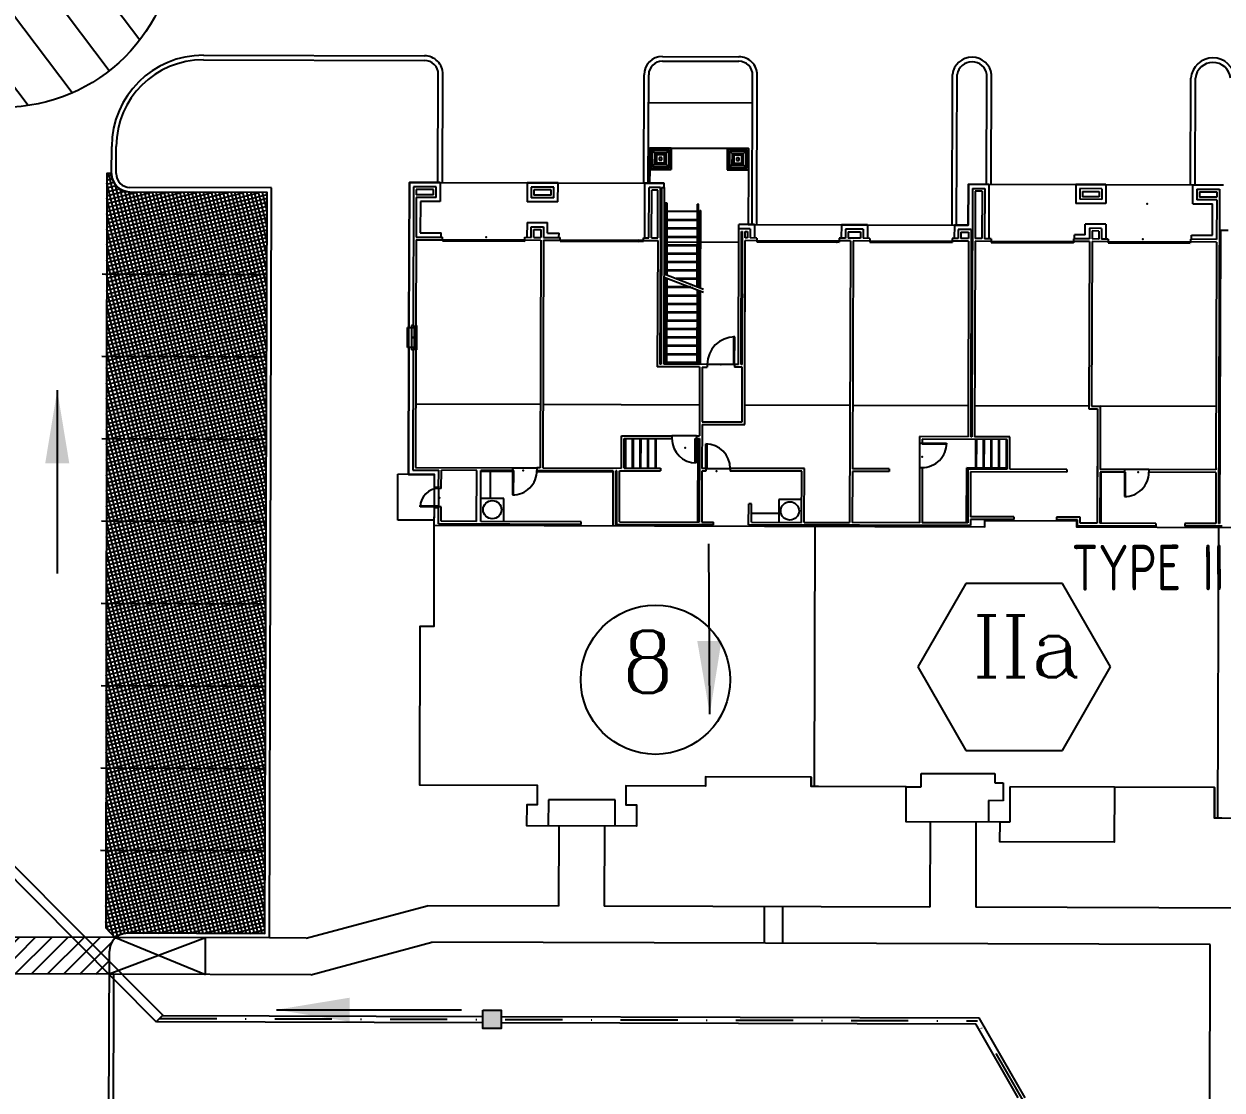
# Model space of a CAD drawing. Header units: feet. Extents: x 26064 to 27719, y 16802 to 28989.
# Drawn here: x 27254.8 to 27385.7, y 17822.4 to 17939 of the extents above; entities that cross this region are included whole.
import ezdxf
from ezdxf.enums import TextEntityAlignment as Align

# ---------------------------------------------------------------- set-up
doc = ezdxf.new("R2010")
doc.units = ezdxf.units.FT
doc.header["$LTSCALE"] = 50
doc.header["$MEASUREMENT"] = 0
doc.header["$PDSIZE"] = -0.5
doc.linetypes.add('CENTERPL', pattern=[0.25, 0.125, -0.0625, 0, -0.0625])
doc.linetypes.add('HIDDEN', pattern=[0.375, 0.25, -0.125])
for name, color, linetype in [('ALT-SD CL', 252, 'CENTERPL'), ('ALT-SD STRUCTURE', 252, 'Continuous'), ('ALT-SD-OUTER', 252, 'Continuous'), ('BUILDING-DOORS-EXT', 2, 'Continuous'), ('BUILDING-INTERIOR', 251, 'Continuous'), ('BUILDINGS', 5, 'Continuous'), ('CONC-5INCH-BOUNDS', 251, 'Continuous'), ('CONC-5INCH-HATCH', 251, 'Continuous'), ('CURB-B', 4, 'Continuous'), ('CURB-F', 32, 'Continuous'), ('FLUMES', 2, 'Continuous'), ('INLET PROTECTION', 1, 'HIDDEN'), ('PAINT-MARKINGS', 32, 'Continuous'), ('PARKSTRIPES', 32, 'Continuous'), ('SD-OUTER-PRIVATE', 6, 'Continuous'), ('SD-STRUCTURE', 6, 'Continuous'), ('SIDEWALK', 9, 'Continuous')]:
    doc.layers.add(name, color=color, linetype=linetype)
doc.styles.add('DCADTXTSTYLE2', font='ARCHITXT')
doc.styles.add('DCADTXTSTYLE3', font='ROMANC')
doc.styles.add('ls80', font='simplex', dxfattribs={"oblique": 15, "height": 4})
doc.dimstyles.new('dim', dxfattribs={"dimtxt": 0.18, "dimasz": 0.16, "dimexe": 0.0625, "dimexo": 0.0625, "dimgap": 0.03, "dimtad": 3, "dimdec": 4, "dimzin": 0, "dimdsep": 46, "dimtxsty": 'ls80', "dimcen": 0.09, "dimclrd": 256, "dimclre": 256, "dimclrt": 256, "dimaunit": 1, "dimadec": 4, "dimazin": 0, "dimtfac": 1, "dimtdec": 4, "dimtofl": 0, "dimtmove": 2, "dimatfit": 3, "dimfxl": 0, "dimtolj": 1, "dimtzin": 0, "dimlwd": -1, "dimlwe": -1, "dimarcsym": 0})

msp = doc.modelspace()

# ---------------------------------------------------------------- hatches: boundary and pattern name
at = {"layer": 'ALT-SD STRUCTURE'}
msp.add_hatch(color=7, dxfattribs=at).paths.add_polyline_path([(27304.90843, 17831.15598), (27306.90842, 17831.15014), (27306.90259, 17829.15015), (27304.9026, 17829.15599)])
at = {"layer": 'CONC-5INCH-HATCH'}
h = msp.add_hatch(dxfattribs=at)
h.set_pattern_fill('ANSI37', scale=3.33, angle=329.2625, style=0)
edge = h.paths.add_edge_path()
edge.add_line((27264.33425, 17922.61829), (27263.81732, 17922.62345))
edge.add_line((27263.81732, 17922.62345), (27263.71421, 17840.17891))
edge.add_line((27263.71421, 17840.17891), (27264.73075, 17839.0759))
edge.add_arc((27266.08614, 17837.60522), 2, 89.8327778, 132.6638595, ccw=False)
edge.add_line((27266.09198, 17839.60521), (27281.08512, 17839.56145))
edge.add_line((27281.08512, 17839.56145), (27281.32154, 17920.5687))
edge.add_line((27281.32154, 17920.5687), (27266.32841, 17920.61246))
edge.add_arc((27266.33424, 17922.61245), 2, 179.8327778, 269.8327778, ccw=False)
at = {"layer": 'INLET PROTECTION', "linetype": 'Continuous'}
h = msp.add_hatch(dxfattribs=at)
h.set_pattern_fill('ANSI31', scale=37.499998, angle=262.0889784, style=0)
h.set_pattern_definition([(307.088978, (51363.5067, -5316.098), (3.7392183, 2.82681806), [])])
edge = h.paths.add_edge_path()
edge.add_arc((27252.51845, 17948.62833), 18.75, 0, 360)
at = {"layer": 'PAINT-MARKINGS'}
h = msp.add_hatch(dxfattribs=at)
h.set_pattern_fill('ANSI31', scale=10, style=0)
h.paths.add_polyline_path([(27264.08615, 17837.61105, -0.215250437), (27264.76765, 17839.10907), (27240.10023, 17839.18106), (27240.09021, 17835.74751, -0.014174582), (27240.0725, 17835.18113), (27264.07886, 17835.11106)])

# ---------------------------------------------------------------- linework, layer by layer
at = {"layer": 'ALT-SD CL', "color": 7}
for p in [(27269.56755, 17830.25912), (27364.12498, 17821.02202)]:
    msp.add_line(p, (27358.97747, 17829.99817), dxfattribs=at)
at = {"layer": 'ALT-SD STRUCTURE', "color": 7, "flags": 128}
msp.add_lwpolyline([(27304.90843, 17831.15598), (27306.90842, 17831.15014), (27306.90259, 17829.15015), (27304.9026, 17829.15599)], close=True, dxfattribs=at)
at = {"layer": 'ALT-SD-OUTER', "color": 7}
for p, q in [((27269.23658, 17829.93009), (27304.90455, 17829.82599)), ((27269.89851, 17830.58816), (27304.90648, 17830.48598)), ((27306.90454, 17829.82015), (27358.78598, 17829.66873)), ((27306.90647, 17830.48015), (27359.16896, 17830.32761)), ((27364.19312, 17821.56655), (27359.16896, 17830.32761)), ((27363.43102, 17821.56878), (27358.78598, 17829.66873))]:
    msp.add_line(p, q, dxfattribs=at)
at = {"layer": 'BUILDING-DOORS-EXT', "color": 7}
for p, q in [((27298.07282, 17886.20187), (27298.07319, 17886.32682)), ((27300.07206, 17886.19604), (27298.07282, 17886.20187)), ((27298.07319, 17886.32682), (27300.07242, 17886.32099))]:
    msp.add_line(p, q, dxfattribs=at)
msp.add_arc((27300.07206, 17886.19603), 1.99924, 89.8327907, 179.8327467, dxfattribs=at)
at = {"layer": 'BUILDING-INTERIOR', "color": 7, "ltscale": 12}
for p, q in [((27323.15702, 17925.40556), (27323.15022, 17923.07312)), ((27325.48946, 17925.39875), (27323.15702, 17925.40556)), ((27325.48265, 17923.06631), (27325.48946, 17925.39875)), ((27325.48946, 17925.39875), (27325.48265, 17923.06631)), ((27331.61203, 17925.38088), (27325.48946, 17925.39875)), ((27331.61203, 17925.38088), (27331.60522, 17923.04844)), ((27333.94446, 17925.37407), (27331.61203, 17925.38088)), ((27333.93765, 17923.04164), (27333.94446, 17925.37407)), ((27333.94446, 17925.37407), (27333.93765, 17923.04164)), ((27323.31731, 17923.23924), (27323.32314, 17925.23847)), ((27325.32237, 17925.23263), (27323.32316, 17925.23847)), ((27323.44262, 17923.36382), (27323.44773, 17925.11316)), ((27325.19706, 17925.10805), (27323.44773, 17925.11316)), ((27323.6969, 17924.86252), (27323.44773, 17925.11316)), ((27323.6969, 17924.86252), (27323.69326, 17923.613)), ((27324.94642, 17924.85887), (27323.6969, 17924.86252)), ((27323.77996, 17924.77897), (27323.7768, 17923.69606)), ((27324.86288, 17924.77581), (27323.77996, 17924.77897)), ((27323.88378, 17924.67454), (27323.88123, 17923.79988)), ((27324.75845, 17924.67199), (27323.88378, 17924.67454)), ((27324.17449, 17924.38214), (27324.17364, 17924.09058)), ((27324.17364, 17924.09058), (27324.46519, 17924.08973)), ((27324.46604, 17924.38129), (27324.17449, 17924.38214)), ((27324.46519, 17924.08973), (27324.46604, 17924.38129)), ((27324.75589, 17923.79733), (27324.75845, 17924.67199)), ((27324.85972, 17923.6929), (27324.86288, 17924.77581)), ((27324.94278, 17923.60935), (27324.94642, 17924.85887)), ((27324.94642, 17924.85887), (27325.19706, 17925.10805)), ((27325.19706, 17925.10805), (27325.19195, 17923.35872)), ((27325.32237, 17925.23263), (27325.31654, 17923.23341)), ((27331.77231, 17923.21456), (27331.77814, 17925.21379)), ((27333.77737, 17925.20796), (27331.77816, 17925.21379)), ((27331.89762, 17923.33915), (27331.90273, 17925.08848)), ((27333.65206, 17925.08337), (27331.90273, 17925.08848)), ((27332.1519, 17924.83784), (27331.90273, 17925.08848)), ((27332.1519, 17924.83784), (27332.14826, 17923.58832)), ((27333.40142, 17924.8342), (27332.1519, 17924.83784)), ((27332.23496, 17924.7543), (27332.2318, 17923.67138)), ((27333.31788, 17924.75114), (27332.23496, 17924.7543)), ((27332.33878, 17924.64987), (27332.33623, 17923.7752)), ((27333.21345, 17924.64731), (27332.33878, 17924.64987)), ((27332.62949, 17924.35746), (27332.62864, 17924.06591)), ((27332.62864, 17924.06591), (27332.92019, 17924.06506)), ((27332.92104, 17924.35661), (27332.62949, 17924.35746)), ((27332.92019, 17924.06506), (27332.92104, 17924.35661)), ((27333.2109, 17923.77265), (27333.21345, 17924.64731)), ((27333.31472, 17923.66822), (27333.31788, 17924.75114)), ((27333.39778, 17923.58468), (27333.40142, 17924.8342)), ((27333.40142, 17924.8342), (27333.65206, 17925.08337)), ((27333.65206, 17925.08337), (27333.64695, 17923.33405)), ((27333.77737, 17925.20796), (27333.77154, 17923.20874)), ((27323.15022, 17923.07312), (27323.14584, 17921.5737)), ((27323.15022, 17923.07312), (27325.48265, 17923.06631)), ((27323.31731, 17923.23924), (27325.31654, 17923.2334)), ((27323.69326, 17923.613), (27323.44262, 17923.36382)), ((27323.44262, 17923.36382), (27325.19195, 17923.35871)), ((27323.69326, 17923.613), (27324.94278, 17923.60935)), ((27323.7768, 17923.69606), (27324.85972, 17923.6929)), ((27323.88123, 17923.79988), (27324.75589, 17923.79733)), ((27324.94278, 17923.60935), (27325.19195, 17923.35872)), ((27331.60522, 17923.04844), (27333.93765, 17923.04164)), ((27331.77231, 17923.21456), (27333.77154, 17923.20873)), ((27332.14826, 17923.58832), (27331.89762, 17923.33915)), ((27331.89762, 17923.33915), (27333.64695, 17923.33404)), ((27332.14826, 17923.58832), (27333.39778, 17923.58468)), ((27332.2318, 17923.67138), (27333.31472, 17923.66822)), ((27332.33623, 17923.7752), (27333.2109, 17923.77265)), ((27333.39778, 17923.58468), (27333.64695, 17923.33405)), ((27333.93765, 17923.04164), (27333.92015, 17917.04394)), ((27296.88497, 17921.65034), (27296.83865, 17905.78145)), ((27300.25867, 17921.64049), (27296.88497, 17921.65034)), ((27300.25867, 17921.64049), (27300.25259, 17919.55796)), ((27309.75502, 17921.61278), (27309.74894, 17919.53024)), ((27313.12873, 17921.60293), (27309.75502, 17921.61278)), ((27313.12265, 17919.5204), (27313.12873, 17921.60293)), ((27322.60767, 17915.61918), (27322.62506, 17921.57522)), ((27322.60769, 17915.61918), (27322.62508, 17921.57522)), ((27322.62506, 17921.57522), (27324.74939, 17921.56902)), ((27324.74926, 17921.56902), (27322.62508, 17921.57522)), ((27324.74792, 17921.11086), (27324.74926, 17921.56902)), ((27324.74805, 17921.11086), (27324.74939, 17921.56902)), ((27357.98655, 17921.47202), (27357.97342, 17916.97374)), ((27357.98655, 17921.47202), (27360.23568, 17921.46546)), ((27360.23568, 17921.46546), (27360.2183, 17915.5094)), ((27369.73203, 17921.43774), (27369.72596, 17919.35521)), ((27373.02242, 17921.42814), (27369.73203, 17921.43774)), ((27373.02242, 17921.42814), (27373.01635, 17919.3456)), ((27297.34179, 17921.19085), (27297.2973, 17905.94672)), ((27299.79918, 17921.18368), (27297.34179, 17921.19085)), ((27297.63249, 17920.89844), (27297.63079, 17920.31533)), ((27299.50507, 17920.30986), (27297.63079, 17920.31533)), ((27299.50677, 17920.89297), (27297.63249, 17920.89844)), ((27299.50507, 17920.30986), (27299.50677, 17920.89297)), ((27299.79577, 17920.01746), (27299.79918, 17921.18368)), ((27310.21184, 17921.15329), (27310.20844, 17919.98707)), ((27312.66923, 17921.14611), (27310.21184, 17921.15329)), ((27310.50255, 17920.86088), (27310.50084, 17920.27777)), ((27312.37513, 17920.2723), (27310.50084, 17920.27777)), ((27312.37683, 17920.85541), (27310.50255, 17920.86088)), ((27312.37513, 17920.2723), (27312.37683, 17920.85541)), ((27312.66583, 17919.97989), (27312.66923, 17921.14611)), ((27323.06583, 17915.61784), (27323.08188, 17921.11572)), ((27324.33155, 17921.11208), (27323.08188, 17921.11572)), ((27323.35738, 17915.61699), (27323.37258, 17920.82332)), ((27324.03914, 17920.82137), (27323.37258, 17920.82332)), ((27324.02395, 17915.61504), (27324.03914, 17920.82137)), ((27324.3155, 17915.61419), (27324.33155, 17921.11208)), ((27324.4565, 17921.11171), (27324.4001, 17901.7858)), ((27324.4565, 17921.11171), (27324.74805, 17921.11086)), ((27324.74805, 17921.11086), (27324.69165, 17901.78495)), ((27358.44337, 17921.01253), (27358.36411, 17893.8563)), ((27358.44337, 17921.01253), (27359.77619, 17921.00864)), ((27358.73407, 17920.72012), (27358.71888, 17915.51378)), ((27359.48378, 17920.71793), (27358.73407, 17920.72012)), ((27359.48378, 17920.71793), (27359.46859, 17915.51159)), ((27359.77619, 17921.00864), (27359.76014, 17915.51074)), ((27370.18885, 17920.97825), (27370.18545, 17919.81203)), ((27372.56293, 17920.97132), (27370.18885, 17920.97825)), ((27370.47956, 17920.68584), (27370.47786, 17920.10273)), ((27372.26882, 17920.09751), (27370.47786, 17920.10273)), ((27370.47956, 17920.68584), (27372.27052, 17920.68061)), ((27372.27052, 17920.68061), (27372.26882, 17920.09751)), ((27372.56293, 17920.97132), (27372.55953, 17919.8051)), ((27382.51271, 17919.31789), (27382.51879, 17921.40042)), ((27382.51879, 17921.40042), (27385.89248, 17921.39057)), ((27382.9756, 17920.94092), (27382.9722, 17919.7747)), ((27382.9756, 17920.94092), (27385.43298, 17920.93376)), ((27383.26631, 17920.64852), (27383.26461, 17920.06541)), ((27383.26631, 17920.64852), (27385.14057, 17920.64305)), ((27385.14057, 17920.64305), (27385.13887, 17920.05994)), ((27385.43298, 17920.93376), (27385.32625, 17884.36447)), ((27297.62994, 17920.02378), (27297.6173, 17915.69211)), ((27299.79577, 17920.01746), (27297.62994, 17920.02378)), ((27298.08676, 17919.56428), (27298.07679, 17916.14893)), ((27300.25259, 17919.55796), (27298.08676, 17919.56428)), ((27313.12265, 17919.5204), (27309.74894, 17919.53024)), ((27312.66583, 17919.97989), (27310.20844, 17919.98707)), ((27324.95094, 17919.27762), (27324.74271, 17919.27822)), ((27325.07626, 17919.4022), (27324.74307, 17919.40318)), ((27324.92848, 17911.58092), (27324.95094, 17919.27762)), ((27325.0533, 17911.53318), (27325.07626, 17919.4022)), ((27328.34019, 17910.32335), (27328.36629, 17919.26765)), ((27328.49125, 17919.26728), (27328.36629, 17919.26765)), ((27328.46501, 17910.2756), (27328.49125, 17919.26728)), ((27373.01635, 17919.3456), (27369.72596, 17919.35521)), ((27372.55953, 17919.8051), (27370.18545, 17919.81203)), ((27382.51271, 17919.31789), (27384.67853, 17919.31157)), ((27385.13802, 17919.76838), (27382.9722, 17919.7747)), ((27385.13887, 17920.05994), (27383.26461, 17920.06541)), ((27384.66856, 17915.8962), (27384.67853, 17919.31157)), ((27385.13802, 17919.76838), (27385.12538, 17915.43671)), ((27328.36131, 17917.55997), (27325.07091, 17917.56958)), ((27328.36399, 17918.47629), (27325.07358, 17918.48589)), ((27328.61121, 17917.55924), (27328.48626, 17917.55961)), ((27328.61389, 17918.47556), (27328.48894, 17918.47592)), ((27328.58982, 17910.22786), (27328.61425, 17918.60051)), ((27328.61425, 17918.60051), (27328.7392, 17918.60014)), ((27328.71464, 17910.18011), (27328.7392, 17918.60014)), ((27309.74238, 17917.28112), (27309.73764, 17915.65674)), ((27309.74238, 17917.28112), (27311.99152, 17917.27456)), ((27310.1958, 17915.6554), (27310.1992, 17916.82163)), ((27310.1992, 17916.82163), (27311.53202, 17916.81774)), ((27310.48735, 17915.65455), (27310.4899, 17916.52922)), ((27310.4899, 17916.52922), (27311.23962, 17916.52703)), ((27311.23962, 17916.52703), (27311.23706, 17915.65236)), ((27311.53202, 17916.81774), (27311.52862, 17915.65151)), ((27311.98811, 17916.10833), (27311.99152, 17917.27456)), ((27328.35864, 17916.64366), (27325.06823, 17916.65326)), ((27328.60854, 17916.64293), (27328.48359, 17916.64329)), ((27332.85509, 17901.76113), (27332.89836, 17916.58876)), ((27332.89836, 17916.58876), (27332.89969, 17917.04692)), ((27334.14791, 17916.58512), (27332.89836, 17916.58876)), ((27334.6074, 17917.04194), (27332.89969, 17917.04692)), ((27333.14665, 17901.76028), (27333.18908, 17916.29636)), ((27333.18908, 17916.29636), (27333.31402, 17916.29599)), ((27333.2716, 17901.75991), (27333.31402, 17916.29599)), ((27333.60351, 17915.58708), (27333.60558, 17916.29514)), ((27333.60558, 17916.29514), (27333.8555, 17916.29441)), ((27333.8555, 17916.29441), (27333.85344, 17915.58635)), ((27334.14791, 17916.58512), (27334.14499, 17915.5855)), ((27334.6074, 17917.04194), (27334.60315, 17915.58417)), ((27344.10368, 17917.01422), (27344.09943, 17915.55645)), ((27346.95682, 17917.00589), (27344.10368, 17917.01422)), ((27344.5605, 17916.55473), (27344.55759, 17915.55511)), ((27346.49733, 17916.54907), (27344.5605, 17916.55473)), ((27344.85121, 17916.26232), (27344.84914, 17915.55426)), ((27344.85121, 17916.26232), (27346.20492, 17916.25837)), ((27346.20492, 17916.25837), (27346.20285, 17915.55031)), ((27346.49733, 17916.54907), (27346.49441, 17915.54946)), ((27346.95682, 17917.00589), (27346.95256, 17915.54812)), ((27356.45317, 17916.97818), (27356.44891, 17915.5204)), ((27357.97342, 17916.97374), (27356.45317, 17916.97818)), ((27356.88919, 17916.51874), (27356.88627, 17915.51913)), ((27358.30529, 17916.51461), (27356.88919, 17916.51874)), ((27357.17989, 17916.22634), (27357.17783, 17915.51828)), ((27357.17989, 17916.22634), (27358.01288, 17916.22391)), ((27358.01288, 17916.22391), (27358.01082, 17915.51585)), ((27358.30529, 17916.51461), (27358.23916, 17893.85666)), ((27370.75726, 17915.9368), (27370.76066, 17917.10302)), ((27373.00978, 17917.09646), (27370.76066, 17917.10302)), ((27371.21748, 17916.64353), (27371.21408, 17915.47731)), ((27372.55029, 17916.63964), (27371.21748, 17916.64353)), ((27371.50818, 17916.35112), (27371.50563, 17915.47646)), ((27372.25788, 17916.34894), (27371.50818, 17916.35112)), ((27372.25788, 17916.34894), (27372.25532, 17915.47427)), ((27372.55029, 17916.63964), (27372.54688, 17915.47342)), ((27373.00978, 17917.09646), (27373.00504, 17915.47208)), ((27385.5448, 17916.43512), (27385.4512, 17884.3641)), ((27385.5448, 17916.43512), (27386.37782, 17916.43268)), ((27297.61645, 17915.40056), (27297.58885, 17905.94587)), ((27297.61645, 17915.40056), (27300.49034, 17915.39217)), ((27297.6173, 17915.69211), (27300.49119, 17915.68372)), ((27298.07679, 17916.14893), (27300.36758, 17916.14224)), ((27300.36624, 17915.68409), (27300.36758, 17916.14224)), ((27300.49034, 17915.39217), (27300.48998, 17915.26722)), ((27300.48998, 17915.26722), (27309.48745, 17915.24096)), ((27300.49034, 17915.39217), (27300.49119, 17915.68372)), ((27300.49034, 17915.39217), (27309.48782, 17915.36591)), ((27309.48782, 17915.36591), (27309.48745, 17915.24096)), ((27309.48782, 17915.36591), (27309.48867, 17915.65747)), ((27309.48782, 17915.36591), (27311.23621, 17915.36081)), ((27309.48867, 17915.65747), (27310.1958, 17915.6554)), ((27310.48735, 17915.65455), (27311.23706, 17915.65236)), ((27311.23621, 17915.36081), (27311.16352, 17890.45371)), ((27311.52777, 17915.35996), (27311.45507, 17890.45286)), ((27311.52777, 17915.35996), (27313.36039, 17915.35461)), ((27311.52862, 17915.65151), (27313.36124, 17915.64616)), ((27311.98811, 17916.10833), (27313.2377, 17916.10468)), ((27313.23636, 17915.64652), (27313.2377, 17916.10468)), ((27313.36039, 17915.35461), (27313.36002, 17915.22966)), ((27313.36002, 17915.22966), (27321.87485, 17915.2048)), ((27313.36039, 17915.35461), (27313.36124, 17915.64616)), ((27313.36039, 17915.35461), (27321.87522, 17915.32976)), ((27322.4815, 17915.20303), (27321.83291, 17915.20493)), ((27322.48187, 17915.32799), (27321.87522, 17915.32976)), ((27322.48187, 17915.32799), (27322.4815, 17915.20303)), ((27322.48187, 17915.32799), (27322.48272, 17915.61954)), ((27322.48187, 17915.32799), (27324.0231, 17915.32349)), ((27322.48272, 17915.61954), (27323.06583, 17915.61784)), ((27323.35738, 17915.61699), (27324.02395, 17915.61504)), ((27324.0231, 17915.32349), (27323.98274, 17901.49547)), ((27324.3155, 17915.61419), (27324.27514, 17901.78617)), ((27328.35596, 17915.72734), (27325.06556, 17915.73695)), ((27328.60586, 17915.72661), (27328.48091, 17915.72698)), ((27333.55705, 17899.66747), (27333.60266, 17915.29553)), ((27333.56876, 17903.675), (27333.60267, 17915.29553)), ((27334.8522, 17915.29188), (27333.60266, 17915.29553)), ((27333.85344, 17915.58635), (27333.60351, 17915.58708)), ((27334.85305, 17915.58343), (27334.14499, 17915.5855)), ((27334.8522, 17915.29188), (27334.85183, 17915.16693)), ((27334.85183, 17915.16693), (27336.23253, 17915.1629)), ((27334.85305, 17915.58343), (27334.8522, 17915.29188)), ((27334.8522, 17915.29188), (27336.21264, 17915.28791)), ((27336.23253, 17915.1629), (27343.84837, 17915.14067)), ((27336.2329, 17915.28785), (27343.84874, 17915.26562)), ((27343.84874, 17915.26562), (27343.84837, 17915.14067)), ((27343.84959, 17915.55718), (27343.84874, 17915.26562)), ((27345.09826, 17915.26198), (27343.84874, 17915.26562)), ((27344.55759, 17915.55511), (27343.84959, 17915.55718)), ((27346.20285, 17915.55031), (27344.84914, 17915.55426)), ((27345.09826, 17915.26198), (27345.00843, 17884.48214)), ((27345.38981, 17915.26112), (27345.31711, 17890.35403)), ((27347.20162, 17915.25584), (27345.38981, 17915.26112)), ((27347.20247, 17915.54739), (27346.49441, 17915.54946)), ((27347.20162, 17915.25584), (27347.20125, 17915.13088)), ((27347.20125, 17915.13088), (27356.19779, 17915.10463)), ((27347.20247, 17915.54739), (27347.20162, 17915.25584)), ((27347.20162, 17915.25584), (27356.19816, 17915.22958)), ((27356.19816, 17915.22958), (27356.19779, 17915.10463)), ((27356.19901, 17915.52113), (27356.19816, 17915.22958)), ((27358.00997, 17915.22429), (27356.19816, 17915.22958)), ((27356.88627, 17915.51913), (27356.19901, 17915.52113)), ((27358.01082, 17915.51585), (27357.17783, 17915.51828)), ((27358.00997, 17915.22429), (27357.94761, 17893.85751)), ((27358.71803, 17915.22223), (27358.65567, 17893.85545)), ((27360.46735, 17915.21712), (27358.71803, 17915.22223)), ((27359.46859, 17915.51159), (27358.71888, 17915.51378)), ((27360.46821, 17915.50867), (27359.76014, 17915.51074)), ((27360.46735, 17915.21712), (27360.46699, 17915.09217)), ((27360.46699, 17915.09217), (27369.46353, 17915.06591)), ((27360.46821, 17915.50867), (27360.46735, 17915.21712)), ((27360.46735, 17915.21712), (27369.4639, 17915.19086)), ((27369.4639, 17915.19086), (27369.46353, 17915.06591)), ((27369.46475, 17915.48242), (27369.4639, 17915.19086)), ((27371.21322, 17915.18575), (27369.4639, 17915.19086)), ((27371.21408, 17915.47731), (27369.46475, 17915.48242)), ((27369.5897, 17915.48205), (27369.59104, 17915.94021)), ((27370.75726, 17915.9368), (27369.59104, 17915.94021)), ((27371.21322, 17915.18576), (27371.15986, 17896.90112)), ((27371.50478, 17915.18491), (27371.45227, 17897.19182)), ((27373.2541, 17915.1798), (27371.50478, 17915.1849)), ((27372.25532, 17915.47427), (27371.50563, 17915.47646)), ((27373.25495, 17915.47136), (27372.54688, 17915.47342)), ((27373.2541, 17915.1798), (27373.25373, 17915.05485)), ((27373.25373, 17915.05485), (27382.25028, 17915.02859)), ((27373.25495, 17915.47136), (27373.2541, 17915.1798)), ((27373.2541, 17915.1798), (27382.25064, 17915.15354)), ((27382.25064, 17915.15354), (27382.25028, 17915.02859)), ((27382.25149, 17915.4451), (27382.25064, 17915.15354)), ((27385.12453, 17915.14516), (27382.25064, 17915.15354)), ((27385.12538, 17915.43671), (27382.25149, 17915.4451)), ((27382.37644, 17915.44473), (27382.37778, 17915.90289)), ((27382.37778, 17915.90289), (27384.66856, 17915.8962)), ((27385.12453, 17915.14516), (27385.05183, 17890.23806)), ((27328.35062, 17913.89471), (27325.06021, 17913.90432)), ((27328.35329, 17914.81103), (27325.06288, 17914.82063)), ((27328.60052, 17913.89398), (27328.47557, 17913.89435)), ((27328.60319, 17914.8103), (27328.47824, 17914.81066)), ((27328.34794, 17912.9784), (27325.05753, 17912.988)), ((27328.59784, 17912.97767), (27328.47289, 17912.97803)), ((27328.34527, 17912.06208), (27325.05486, 17912.07169)), ((27328.3426, 17911.14577), (27326.0486, 17911.15247)), ((27328.5925, 17911.14504), (27328.46755, 17911.14541)), ((27328.59517, 17912.06136), (27328.47022, 17912.06172)), ((27296.66573, 17903.6161), (27296.67205, 17905.78193)), ((27296.83865, 17905.78145), (27296.67205, 17905.78193)), ((27297.29681, 17905.78011), (27296.83865, 17905.78145)), ((27297.13094, 17906.03051), (27297.12316, 17903.36486)), ((27297.29754, 17906.03002), (27297.13094, 17906.03051)), ((27297.2973, 17905.94672), (27297.58885, 17905.94587)), ((27297.42225, 17905.94635), (27297.41496, 17903.44731)), ((27297.4639, 17905.94623), (27297.45661, 17903.44719)), ((27297.5891, 17906.02917), (27297.6724, 17906.02892)), ((27297.6724, 17906.02892), (27297.66462, 17903.36328)), ((27332.32239, 17904.76156), (27332.31363, 17901.76271)), ((27332.44734, 17904.76119), (27332.32239, 17904.76156)), ((27332.43859, 17901.76234), (27332.44734, 17904.76119)), ((27296.83233, 17903.61561), (27296.66573, 17903.6161)), ((27296.83233, 17903.61561), (27296.79185, 17889.74594)), ((27297.29049, 17903.61428), (27296.83233, 17903.61561)), ((27297.28976, 17903.36438), (27297.12316, 17903.36486)), ((27297.29, 17903.44768), (27297.25135, 17890.20276)), ((27297.29, 17903.44768), (27297.58156, 17903.44683)), ((27297.58156, 17903.44683), (27297.54375, 17890.49347)), ((27297.58132, 17903.36353), (27297.66462, 17903.36328)), ((27324.4001, 17901.7858), (27324.27514, 17901.78617)), ((27329.43974, 17901.7711), (27324.69165, 17901.78495)), ((27329.43974, 17901.7711), (27329.43889, 17901.47954)), ((27332.43859, 17901.76235), (27329.43974, 17901.7711)), ((27328.6059, 17901.48197), (27323.98274, 17901.49547)), ((27328.6059, 17901.48197), (27328.60065, 17899.68194)), ((27328.89746, 17901.48112), (27328.89221, 17899.68109)), ((27328.89746, 17901.48112), (27329.43889, 17901.47954)), ((27332.31363, 17901.76271), (27332.43859, 17901.76234)), ((27332.43859, 17901.76234), (27332.43773, 17901.47079)), ((27333.27075, 17901.46836), (27332.43773, 17901.47079)), ((27332.85509, 17901.76113), (27332.43859, 17901.76234)), ((27333.2716, 17901.75991), (27333.14665, 17901.76028)), ((27333.2655, 17899.66832), (27333.27075, 17901.46836)), ((27328.60066, 17899.68194), (27328.58391, 17893.94321)), ((27328.89222, 17899.68109), (27328.87996, 17895.48344)), ((27333.25325, 17895.47067), (27333.26549, 17899.66832)), ((27333.54395, 17895.17827), (27333.55705, 17899.66747)), ((27311.1837, 17897.36772), (27297.56393, 17897.40747)), ((27328.59375, 17897.31691), (27311.47525, 17897.36687)), ((27345.04575, 17897.26889), (27333.55015, 17897.30244)), ((27357.95745, 17897.23121), (27345.33729, 17897.26804)), ((27371.16071, 17897.19267), (27358.66551, 17897.22914)), ((27371.15986, 17896.90112), (27372.11782, 17896.89832)), ((27371.45227, 17897.19182), (27372.41022, 17897.18902)), ((27372.11782, 17896.89832), (27372.08135, 17884.40313)), ((27372.41022, 17897.18902), (27372.39005, 17890.27502)), ((27385.07201, 17897.15207), (27372.41022, 17897.18902)), ((27328.87996, 17895.48344), (27333.25325, 17895.47067)), ((27320.07675, 17890.4277), (27320.08708, 17893.96801)), ((27320.08708, 17893.96801), (27325.58506, 17893.95197)), ((27324.25215, 17893.95586), (27324.3771, 17893.95549)), ((27325.58506, 17893.95197), (27325.58421, 17893.66041)), ((27328.2507, 17893.94419), (27325.58506, 17893.95197)), ((27328.2507, 17893.94419), (27328.24985, 17893.65263)), ((27328.2507, 17893.94419), (27328.58391, 17893.94321)), ((27328.87911, 17895.19188), (27328.86512, 17890.40205)), ((27328.87911, 17895.19188), (27333.54395, 17895.17827)), ((27320.3683, 17890.42685), (27320.37779, 17893.67561)), ((27320.37779, 17893.67561), (27325.58421, 17893.66041)), ((27320.50275, 17893.67524), (27320.49327, 17890.42648)), ((27321.33576, 17893.67281), (27321.32628, 17890.42405)), ((27322.16877, 17893.67038), (27322.15929, 17890.42162)), ((27323.00179, 17893.66795), (27322.9923, 17890.41919)), ((27323.8348, 17893.66552), (27323.82532, 17890.41676)), ((27328.11712, 17890.98736), (27328.1249, 17893.653)), ((27328.1249, 17893.653), (27328.24985, 17893.65263)), ((27328.24985, 17893.65263), (27328.24207, 17890.98699)), ((27328.24985, 17893.65263), (27328.58306, 17893.65166)), ((27328.43148, 17884.53054), (27328.45807, 17893.65202)), ((27328.58306, 17893.65166), (27328.55643, 17884.53016)), ((27329.28162, 17890.40083), (27329.2894, 17893.06648)), ((27329.2894, 17893.06648), (27329.41435, 17893.06611)), ((27329.41435, 17893.06611), (27329.40657, 17890.40047)), ((27352.65591, 17893.16489), (27352.64813, 17890.49925)), ((27352.65797, 17893.87295), (27352.65591, 17893.16489)), ((27352.65591, 17893.16489), (27352.94746, 17893.16404)), ((27357.94761, 17893.85751), (27352.65797, 17893.87295)), ((27352.9471, 17893.03909), (27352.94746, 17893.16404)), ((27355.61274, 17893.03131), (27352.9471, 17893.03909)), ((27352.94868, 17893.58055), (27352.94746, 17893.16404)), ((27352.94746, 17893.16404), (27355.6131, 17893.15626)), ((27362.23677, 17893.55344), (27352.94868, 17893.58055)), ((27355.6131, 17893.15626), (27355.61274, 17893.03131)), ((27358.36411, 17893.8563), (27358.23916, 17893.85666)), ((27362.52918, 17893.84414), (27358.65567, 17893.85545)), ((27358.77976, 17893.56353), (27358.77028, 17890.31477)), ((27359.61278, 17893.5611), (27359.60329, 17890.31234)), ((27360.44579, 17893.55867), (27360.43631, 17890.30991)), ((27361.2788, 17893.55623), (27361.26932, 17890.30747)), ((27362.11181, 17893.5538), (27362.10233, 17890.30504)), ((27362.22729, 17890.30468), (27362.23677, 17893.55344)), ((27362.51884, 17890.30383), (27362.52918, 17893.84414)), ((27372.10354, 17892.00438), (27372.09618, 17889.48451)), ((27297.25135, 17890.20276), (27300.08373, 17890.19449)), ((27297.54375, 17890.49347), (27308.16467, 17890.46246)), ((27300.07789, 17888.19527), (27300.08373, 17890.19449)), ((27300.36945, 17888.19442), (27300.37528, 17890.19364)), ((27304.24879, 17890.18234), (27300.37528, 17890.19364)), ((27304.23252, 17884.60115), (27304.24879, 17890.18234)), ((27304.69068, 17884.59981), (27304.70696, 17890.181)), ((27308.16346, 17890.04596), (27304.70659, 17890.05605)), ((27308.16382, 17890.17091), (27304.70696, 17890.181)), ((27305.70634, 17890.09478), (27305.69759, 17887.09593)), ((27308.16382, 17890.17091), (27308.15604, 17887.50527)), ((27308.16467, 17890.46246), (27308.16382, 17890.17091)), ((27308.28877, 17890.17054), (27308.16382, 17890.17091)), ((27308.16467, 17890.46246), (27310.83031, 17890.45468)), ((27308.28099, 17887.5049), (27308.28877, 17890.17054)), ((27319.15926, 17890.01386), (27310.8291, 17890.03818)), ((27310.83031, 17890.45468), (27310.82946, 17890.16313)), ((27319.15962, 17890.13882), (27310.82946, 17890.16313)), ((27311.16352, 17890.45371), (27310.83031, 17890.45468)), ((27311.45507, 17890.45286), (27320.07675, 17890.4277)), ((27319.14213, 17884.14114), (27319.15962, 17890.13882)), ((27319.43368, 17884.14029), (27319.45118, 17890.13797)), ((27319.57614, 17890.1376), (27319.45118, 17890.13797)), ((27319.559, 17884.26486), (27319.57614, 17890.1376)), ((27319.85141, 17884.55556), (27319.8677, 17890.13675)), ((27319.8677, 17890.13675), (27324.32428, 17890.12374)), ((27320.3683, 17890.42685), (27324.32513, 17890.4153)), ((27324.32513, 17890.4153), (27324.32428, 17890.12374)), ((27328.24207, 17890.98699), (27328.11712, 17890.98736)), ((27328.86427, 17890.11049), (27328.84798, 17884.5293)), ((27329.28076, 17890.10928), (27328.86427, 17890.11049)), ((27329.28162, 17890.40083), (27328.86512, 17890.40205)), ((27329.28162, 17890.40083), (27329.28076, 17890.10928)), ((27329.40657, 17890.40047), (27329.28162, 17890.40083)), ((27329.28162, 17890.40083), (27331.94726, 17890.39305)), ((27331.94726, 17890.39305), (27331.94641, 17890.1015)), ((27339.7767, 17890.07864), (27331.94641, 17890.1015)), ((27340.06911, 17890.36935), (27331.94726, 17890.39305)), ((27339.76042, 17884.49746), (27339.7767, 17890.07864)), ((27340.05197, 17884.4966), (27340.06911, 17890.36935)), ((27345.31626, 17890.06248), (27345.29997, 17884.48129)), ((27349.31474, 17890.05081), (27345.31627, 17890.06248)), ((27349.31559, 17890.34236), (27345.31712, 17890.35403)), ((27349.31559, 17890.34236), (27349.31474, 17890.05081)), ((27352.64813, 17890.49925), (27352.6305, 17884.45989)), ((27352.64813, 17890.49925), (27352.93968, 17890.4984)), ((27352.93968, 17890.4984), (27352.92205, 17884.45904)), ((27357.79519, 17884.44482), (27357.81266, 17890.44252)), ((27362.22765, 17890.42963), (27357.81266, 17890.44252)), ((27357.93727, 17890.3172), (27357.92013, 17884.44446)), ((27362.22729, 17890.30468), (27357.93727, 17890.3172)), ((27358.22798, 17890.02479), (27358.21363, 17885.11001)), ((27368.76558, 17889.99404), (27358.22798, 17890.02479)), ((27368.76643, 17890.28559), (27362.51884, 17890.30383)), ((27368.76643, 17890.28559), (27368.76558, 17889.99404)), ((27372.38919, 17889.98346), (27372.37291, 17884.40227)), ((27375.05483, 17889.97568), (27372.38919, 17889.98346)), ((27375.05568, 17890.26724), (27372.39005, 17890.27502)), ((27372.49786, 17884.40191), (27372.51418, 17889.9831)), ((27375.05568, 17890.26724), (27375.05483, 17889.97568)), ((27377.72132, 17890.25946), (27375.05568, 17890.26724)), ((27377.72132, 17890.25946), (27377.72047, 17889.9679)), ((27385.05183, 17890.23806), (27377.72132, 17890.25946)), ((27296.79185, 17889.74594), (27299.62408, 17889.73767)), ((27299.61995, 17888.32155), (27299.62408, 17889.73767)), ((27375.05483, 17889.97568), (27375.04705, 17887.31004)), ((27375.17978, 17889.97532), (27375.05483, 17889.97568)), ((27375.172, 17887.30968), (27375.17978, 17889.97532)), ((27385.05099, 17889.94651), (27377.72047, 17889.9679)), ((27385.05099, 17889.94651), (27385.03469, 17884.36532)), ((27300.0781, 17888.32022), (27299.61995, 17888.32155)), ((27300.07789, 17888.19527), (27300.07206, 17886.19604)), ((27300.07771, 17888.13279), (27300.07789, 17888.19527)), ((27300.36945, 17888.19442), (27300.07789, 17888.19527)), ((27300.07789, 17888.19527), (27300.07789, 17888.19527)), ((27308.15604, 17887.50527), (27308.28099, 17887.5049)), ((27299.607, 17883.86494), (27299.61345, 17886.07242)), ((27300.07155, 17886.07108), (27299.61345, 17886.07242)), ((27300.06659, 17884.32175), (27300.07206, 17886.19604)), ((27300.07242, 17886.32099), (27300.07206, 17886.19604)), ((27300.36361, 17886.19518), (27300.07206, 17886.19604)), ((27300.35899, 17884.61245), (27300.36361, 17886.19518)), ((27333.97012, 17884.2228), (27333.97681, 17886.51358)), ((27334.26836, 17886.51273), (27333.97681, 17886.51358)), ((27334.26253, 17884.5135), (27334.26836, 17886.51273)), ((27375.04705, 17887.31004), (27375.172, 17887.30968)), ((27334.26545, 17885.51312), (27337.2643, 17885.50437)), ((27358.21278, 17884.81845), (27358.21084, 17884.15205)), ((27362.96094, 17884.80459), (27358.21279, 17884.81845)), ((27362.96179, 17885.09615), (27358.21364, 17885.11001)), ((27362.96179, 17885.09615), (27362.96094, 17884.80459)), ((27367.62666, 17885.08253), (27367.62581, 17884.79098)), ((27369.9166, 17884.78429), (27367.62581, 17884.79098)), ((27370.20901, 17885.075), (27367.62666, 17885.08253)), ((27369.91466, 17884.11789), (27369.9166, 17884.78429)), ((27370.20706, 17884.4086), (27370.20901, 17885.075)), ((27315.64384, 17884.27629), (27300.06659, 17884.32175)), ((27304.23252, 17884.60115), (27300.35899, 17884.61245)), ((27315.64469, 17884.56784), (27304.69068, 17884.59981)), ((27315.64384, 17884.27629), (27315.64469, 17884.56784)), ((27330.13826, 17884.23398), (27319.559, 17884.26486)), ((27319.85141, 17884.55556), (27328.55643, 17884.53016)), ((27328.84798, 17884.5293), (27330.13911, 17884.52554)), ((27330.13826, 17884.23398), (27330.13911, 17884.52554)), ((27358.21084, 17884.15205), (27333.97012, 17884.2228)), ((27334.26253, 17884.5135), (27339.76042, 17884.49746)), ((27340.05197, 17884.4966), (27345.00843, 17884.48214)), ((27341.21698, 17884.07671), (27341.13396, 17855.62931)), ((27352.6305, 17884.45989), (27345.29997, 17884.48129)), ((27357.92013, 17884.44446), (27352.92205, 17884.45904)), ((27378.49469, 17884.09285), (27369.91466, 17884.11789)), ((27372.08135, 17884.40313), (27370.20706, 17884.4086)), ((27378.49554, 17884.3844), (27372.37291, 17884.40227)), ((27378.49554, 17884.3844), (27378.49469, 17884.09285)), ((27381.66099, 17884.37517), (27381.66014, 17884.08361)), ((27385.45035, 17884.07255), (27381.66014, 17884.08361)), ((27385.03469, 17884.36532), (27381.66099, 17884.37517)), ((27385.32503, 17883.94798), (27385.23228, 17852.16851)), ((27385.4512, 17884.3641), (27385.32625, 17884.36447)), ((27385.74191, 17884.0717), (27385.45035, 17884.07255)), ((27340.80366, 17856.6299), (27340.80075, 17855.63029)), ((27352.83779, 17855.59516), (27352.84204, 17857.05293)), ((27352.84204, 17857.05293), (27360.88063, 17857.02947)), ((27360.88063, 17857.02947), (27360.87771, 17856.02985)), ((27360.87771, 17856.02985), (27361.79402, 17856.02718)), ((27361.79402, 17856.02718), (27361.78831, 17854.0696)), ((27341.59211, 17855.62798), (27340.80075, 17855.63029)), ((27351.19259, 17855.59996), (27352.83779, 17855.59516)), ((27362.52157, 17855.56689), (27362.51039, 17851.73503)), ((27373.95466, 17855.53352), (27362.52157, 17855.56689)), ((27384.9088, 17855.50155), (27384.89907, 17852.16949)), ((27312.07812, 17854.17303), (27312.0698, 17851.31996)), ((27319.36698, 17854.15175), (27312.07812, 17854.17303)), ((27319.35865, 17851.29868), (27319.36698, 17854.15175)), ((27360.18475, 17854.07428), (27360.17794, 17851.74183)), ((27361.78831, 17854.0696), (27360.18475, 17854.07428)), ((27385.69044, 17852.16718), (27384.89907, 17852.16949)), ((27362.51039, 17851.73503), (27361.44829, 17851.73813))]:
    msp.add_line(p, q, dxfattribs=at)
at = {"layer": 'BUILDING-INTERIOR', "color": 7, "ltscale": 4}
for p, q in [((27328.36107, 17917.47667), (27325.07066, 17917.48627)), ((27328.35839, 17916.56036), (27325.06799, 17916.56996)), ((27328.6083, 17916.55963), (27328.48335, 17916.55999)), ((27328.61097, 17917.47594), (27328.48602, 17917.47631)), ((27328.35572, 17915.64404), (27325.06531, 17915.65365)), ((27328.60562, 17915.64331), (27328.48067, 17915.64368)), ((27328.35037, 17913.81141), (27325.05997, 17913.82102)), ((27328.35305, 17914.72773), (27325.06264, 17914.73733)), ((27328.60027, 17913.81068), (27328.47533, 17913.81105)), ((27328.60295, 17914.727), (27328.478, 17914.72736)), ((27328.3477, 17912.8951), (27325.05729, 17912.9047)), ((27328.5976, 17912.89437), (27328.47265, 17912.89473)), ((27328.34503, 17911.97878), (27325.05463, 17911.98839)), ((27328.34235, 17911.06247), (27326.26806, 17911.06852)), ((27328.59226, 17911.06174), (27328.4673, 17911.06211)), ((27328.59493, 17911.97805), (27328.46998, 17911.97842)), ((27327.86717, 17910.14753), (27325.04928, 17910.15576)), ((27328.33433, 17908.31353), (27325.04393, 17908.32313)), ((27328.337, 17909.22984), (27325.0466, 17909.23944)), ((27328.58424, 17908.3128), (27328.45928, 17908.31316)), ((27328.58691, 17909.22911), (27328.46195, 17909.22948)), ((27328.33165, 17907.39721), (27325.04125, 17907.40682)), ((27328.58156, 17907.39648), (27328.4566, 17907.39685)), ((27328.32898, 17906.4809), (27325.03858, 17906.4905)), ((27328.57889, 17906.48017), (27328.45393, 17906.48053)), ((27328.32363, 17904.64827), (27325.03323, 17904.65787)), ((27328.32631, 17905.56458), (27325.03591, 17905.57419)), ((27328.57354, 17904.64754), (27328.44858, 17904.6479)), ((27328.57621, 17905.56385), (27328.45126, 17905.56422)), ((27328.32096, 17903.73195), (27325.03056, 17903.74156)), ((27328.57086, 17903.73122), (27328.44591, 17903.73159)), ((27328.31561, 17901.89933), (27325.02521, 17901.90893)), ((27328.31828, 17902.81564), (27325.02788, 17902.82524)), ((27328.56551, 17901.8986), (27328.44056, 17901.89896)), ((27328.56819, 17902.81491), (27328.44323, 17902.81527)), ((27320.41945, 17893.67549), (27320.40996, 17890.42673)), ((27321.25246, 17893.67306), (27321.24298, 17890.42429)), ((27322.08547, 17893.67062), (27322.07599, 17890.42186)), ((27322.91849, 17893.66819), (27322.909, 17890.41943)), ((27323.7515, 17893.66576), (27323.74202, 17890.417)), ((27358.86306, 17893.56329), (27358.85358, 17890.31452)), ((27359.69608, 17893.56085), (27359.68659, 17890.31209)), ((27360.52909, 17893.55842), (27360.51961, 17890.30966)), ((27361.3621, 17893.55599), (27361.35262, 17890.30723)), ((27362.19512, 17893.55356), (27362.18563, 17890.3048))]:
    msp.add_line(p, q, dxfattribs=at)
at = {"layer": 'BUILDING-INTERIOR', "color": 7, "ltscale": 6}
for p, q in [((27300.48998, 17915.26722), (27300.48998, 17915.26722)), ((27300.48998, 17915.26722), (27309.48745, 17915.24096)), ((27309.48745, 17915.24096), (27309.48745, 17915.24096)), ((27313.36002, 17915.22966), (27313.36002, 17915.22966)), ((27313.36002, 17915.22966), (27321.87485, 17915.2048)), ((27322.4815, 17915.20303), (27322.4815, 17915.20303)), ((27332.89407, 17915.08936), (27324.73053, 17915.11318)), ((27334.85183, 17915.16693), (27334.85183, 17915.16693)), ((27336.23253, 17915.1629), (27343.84837, 17915.14067)), ((27343.84837, 17915.14067), (27343.84837, 17915.14067)), ((27347.20125, 17915.13088), (27347.20125, 17915.13088)), ((27347.20125, 17915.13088), (27356.19779, 17915.10463)), ((27356.19779, 17915.10463), (27356.19779, 17915.10463)), ((27360.46699, 17915.09217), (27360.46699, 17915.09217)), ((27360.46699, 17915.09217), (27369.46353, 17915.06591)), ((27369.46353, 17915.06591), (27369.46353, 17915.06591)), ((27373.25373, 17915.05485), (27373.25373, 17915.05485)), ((27373.25373, 17915.05485), (27382.25028, 17915.02859)), ((27382.25028, 17915.02859), (27382.25028, 17915.02859)), ((27324.89989, 17901.78435), (27324.92744, 17911.22457)), ((27325.02484, 17901.78398), (27325.05226, 17911.17683)), ((27327.64771, 17910.23148), (27325.04952, 17910.23906)), ((27328.33915, 17909.967), (27328.31524, 17901.77438)), ((27328.46397, 17909.91926), (27328.4402, 17901.77401)), ((27328.56515, 17901.77365), (27328.58865, 17909.82413)), ((27328.6901, 17901.77328), (27328.7136, 17909.82376)), ((27328.33457, 17908.39683), (27325.04417, 17908.40643)), ((27328.33725, 17909.31314), (27325.04685, 17909.32275)), ((27328.58448, 17908.3961), (27328.45952, 17908.39646)), ((27328.58715, 17909.31241), (27328.46219, 17909.31278)), ((27328.3319, 17907.48051), (27325.0415, 17907.49012)), ((27328.5818, 17907.47978), (27328.45685, 17907.48015)), ((27328.32922, 17906.5642), (27325.03882, 17906.5738)), ((27328.57913, 17906.56347), (27328.45417, 17906.56383)), ((27328.32387, 17904.73157), (27325.03347, 17904.74118)), ((27328.32655, 17905.64788), (27325.03615, 17905.65749)), ((27328.57378, 17904.73085), (27328.44882, 17904.73121)), ((27328.57646, 17905.64715), (27328.4515, 17905.64752)), ((27328.3212, 17903.81526), (27325.0308, 17903.82486)), ((27328.57111, 17903.81453), (27328.44615, 17903.8149)), ((27324.9005, 17901.9926), (27324.69226, 17901.99321)), ((27328.31585, 17901.98263), (27325.02545, 17901.99223)), ((27328.31853, 17902.89895), (27325.02813, 17902.90855)), ((27328.56576, 17901.9819), (27328.4408, 17901.98227)), ((27328.56843, 17902.89822), (27328.44348, 17902.89858))]:
    msp.add_line(p, q, dxfattribs=at)
at = {"layer": 'BUILDING-INTERIOR', "color": 7, "ltscale": 48}
for p, q in [((27324.71942, 17911.30414), (27329.0463, 17909.64908)), ((27324.72046, 17911.6605), (27329.04734, 17910.00543))]:
    msp.add_line(p, q, dxfattribs=at)
at = {"layer": 'BUILDING-INTERIOR', "color": 7, "ltscale": 8}
for p, q in [((27307.19698, 17887.09156), (27304.69795, 17887.09885)), ((27307.18969, 17884.59252), (27307.19698, 17887.09156)), ((27337.26867, 17887.00377), (27337.26138, 17884.50473)), ((27339.76771, 17886.99647), (27337.26867, 17887.00377))]:
    msp.add_line(p, q, dxfattribs=at)
at = {"layer": 'BUILDING-INTERIOR', "color": 7, "ltscale": 15}
for p, q in [((27357.72486, 17877.82478), (27352.45342, 17868.6943)), ((27368.26773, 17877.82478), (27357.72486, 17877.82478)), ((27373.53916, 17868.6943), (27368.26773, 17877.82478)), ((27352.45342, 17868.6943), (27357.72486, 17859.56398)), ((27368.26773, 17859.56398), (27373.53916, 17868.6943)), ((27357.72486, 17859.56398), (27368.26773, 17859.56398))]:
    msp.add_line(p, q, dxfattribs=at)
at = {"layer": 'BUILDING-INTERIOR', "color": 7, "ltscale": 12}
msp.add_lwpolyline([(27400.68468, 17852.12341), (27384.89907, 17852.16949), (27384.9088, 17855.50155), (27373.95466, 17855.53352), (27373.93716, 17849.53583), (27361.44197, 17849.57229), (27361.44829, 17851.73813), (27351.1814, 17851.76809), (27351.19259, 17855.59996), (27340.80075, 17855.63029), (27340.80366, 17856.6299), (27329.26643, 17856.66357), (27329.26351, 17855.66396), (27320.55853, 17855.68936), (27320.55251, 17853.62766), (27321.6979, 17853.62432), (27321.69109, 17851.29188), (27309.73736, 17851.32676), (27309.74416, 17853.6592), (27310.88956, 17853.65586), (27310.89557, 17855.71756), (27298.02552, 17855.75513), (27298.07635, 17873.1651), (27299.57577, 17873.16072), (27299.60799, 17884.20228), (27359.79318, 17884.0225), (27359.79512, 17884.68891), (27369.79128, 17884.65973), (27369.78933, 17883.99332), (27396.27916, 17883.91599)], dxfattribs=at)
at = {"layer": 'BUILDING-INTERIOR', "color": 7, "ltscale": 8}
for centre in [(27305.94395, 17885.88732), (27338.4729, 17885.75072)]:
    msp.add_circle(centre, 0.99962, dxfattribs=at)
at = {"layer": 'BUILDING-INTERIOR', "color": 7, "ltscale": 288}
msp.add_circle((27323.77994, 17867.29648), 8.16063, dxfattribs=at)
at = {"layer": 'BUILDING-INTERIOR', "color": 7, "ltscale": 12}
for centre, radius, start, end in [((27332.43859, 17901.76234), 2.99886, 89.8327778, 179.8327778), ((27328.24985, 17893.65263), 2.66565, 179.8327778, 269.8327778), ((27329.28162, 17890.40083), 2.66565, 359.8327778, 89.8327778), ((27352.94746, 17893.16404), 2.66565, 269.8327778, 359.8327778), ((27308.16382, 17890.17091), 2.66565, 269.8327778, 359.8327778), ((27375.05483, 17889.97568), 2.66565, 269.8327778, 359.8327778)]:
    msp.add_arc(centre, radius, start, end, dxfattribs=at)
for p in [(27377.53545, 17919.33241, 1), (27305.28111, 17915.66975, 1), (27343.59841, 17915.1414, 1), (27377.066, 17915.46023, 1), (27297.29365, 17904.6972, 1), (27330.93916, 17901.76672, 1), (27327.03906, 17892.65655, 1), (27352.94308, 17891.66461, 1), (27309.33004, 17890.16751, 1), (27330.44698, 17890.10588, 1), (27376.55425, 17889.97131, 1), (27300.0785, 17888.40351, 1), (27300.15828, 17887.19541, 1)]:
    msp.add_point(p, dxfattribs=at)
at = {"layer": 'BUILDING-INTERIOR', "color": 7, "ltscale": 6}
msp.add_point((27324.71662, 17910.34412, 1), dxfattribs=at)
at = {"layer": 'BUILDING-INTERIOR', "color": 7, "ltscale": 15}
msp.add_point((27362.99629, 17868.6943, 1), dxfattribs=at)
at = {"layer": 'BUILDINGS', "color": 7, "flags": 128}
msp.add_lwpolyline([(27400.68468, 17852.12341), (27384.89907, 17852.16949), (27384.9088, 17855.50155), (27373.95466, 17855.53352), (27373.93716, 17849.53583), (27361.44197, 17849.57229), (27361.44829, 17851.73813), (27351.1814, 17851.76809), (27351.19259, 17855.59996), (27340.80075, 17855.63029), (27340.80366, 17856.6299), (27329.26643, 17856.66357), (27329.26351, 17855.66396), (27320.55853, 17855.68936), (27320.55251, 17853.62766), (27321.6979, 17853.62432), (27321.69109, 17851.29188), (27309.73736, 17851.32676), (27309.74416, 17853.6592), (27310.88956, 17853.65586), (27310.89557, 17855.71756), (27298.02552, 17855.75513), (27298.07635, 17873.1651), (27299.57577, 17873.16072), (27299.60799, 17884.20228), (27299.61345, 17886.07242), (27299.61995, 17888.32155), (27299.62408, 17889.73767), (27296.79185, 17889.74594), (27296.83233, 17903.61561), (27296.83865, 17905.78145), (27296.88497, 17921.65034), (27300.25867, 17921.64049), (27309.75502, 17921.61278), (27313.12873, 17921.60293), (27322.62506, 17921.57522), (27323.14584, 17921.5737), (27323.15702, 17925.40556), (27325.48946, 17925.39875), (27333.94446, 17925.37407), (27333.93765, 17923.04164), (27333.92015, 17917.04394), (27344.10368, 17917.01422), (27346.95682, 17917.00589), (27356.45317, 17916.97818), (27357.97342, 17916.97374), (27357.98655, 17921.47202), (27360.23568, 17921.46546), (27369.73203, 17921.43774), (27373.02242, 17921.42814), (27382.51879, 17921.40042), (27385.89248, 17921.39057)], dxfattribs=at)
at = {"layer": 'CONC-5INCH-BOUNDS', "color": 7, "flags": 128}
msp.add_lwpolyline([(27264.33425, 17922.61829), (27263.81732, 17922.62345), (27263.71421, 17840.17891), (27264.73075, 17839.0759, -0.189092427), (27266.09198, 17839.60521), (27281.08512, 17839.56145), (27281.32154, 17920.5687), (27266.32841, 17920.61246, -0.414213562), (27264.33425, 17922.61829)], format="xyb", dxfattribs=at)
at = {"layer": 'CURB-B', "color": 7, "flags": 128}
for points in [[(27274.36463, 17935.06203, 0.41415249), (27264.84294, 17925.59378)], [(27300.04317, 17933.49212, 0.414274637), (27298.54724, 17934.99649)], [(27324.54331, 17934.92604, 0.414077788), (27323.03925, 17933.43081)], [(27334.40504, 17933.399, 0.414274637), (27332.90911, 17934.90337)], [(27360.02073, 17933.45453, 0.853253474), (27356.75136, 17933.45599)], [(27386.63442, 17933.06305, 0.894753087), (27382.80475, 17933.06453)], [(27264.83426, 17922.62086, 0.414137426), (27266.32949, 17921.11649)]]:
    msp.add_lwpolyline(points, format="xyb", dxfattribs=at)
for points in [[(27274.36463, 17935.06203), (27298.54724, 17934.99649)], [(27324.54331, 17934.92604), (27332.90911, 17934.90337)], [(27300.00858, 17921.64122), (27300.04317, 17933.49212)], [(27323.00162, 17921.57412), (27323.03925, 17933.43081)], [(27334.3573, 17917.04267), (27334.40504, 17933.399)], [(27356.70326, 17916.97745), (27356.75136, 17933.45599)], [(27359.98564, 17921.46619), (27360.02073, 17933.45453)], [(27382.76949, 17921.39969), (27382.80475, 17933.06453)], [(27264.83426, 17922.62086), (27264.84294, 17925.59378)], [(27281.82301, 17921.06724), (27266.32949, 17921.11649)], [(27281.58366, 17839.05999), (27281.823, 17921.06724)], [(27281.58366, 17839.05999), (27264.76765, 17839.10907)], [(27264.52872, 17817.85951), (27264.5827, 17835.10959)]]:
    msp.add_lwpolyline(points, dxfattribs=at)
at = {"layer": 'CURB-F', "color": 7}
for p, q in [((27274.36599, 17935.56203), (27298.54859, 17935.49649)), ((27324.54012, 17935.42605), (27332.91047, 17935.40337)), ((27300.50858, 17921.63976), (27300.54316, 17933.49066)), ((27322.5001, 17921.57558), (27322.53471, 17933.43189)), ((27334.8573, 17917.04121), (27334.90504, 17933.39754)), ((27356.20327, 17916.9789), (27356.25136, 17933.45599)), ((27360.48578, 17921.46473), (27360.52116, 17933.45453)), ((27382.26949, 17921.40115), (27382.30471, 17933.0528)), ((27264.33425, 17922.61829), (27264.34294, 17925.59524)), ((27281.32154, 17920.5687), (27266.32841, 17920.61246)), ((27281.08512, 17839.56145), (27281.32154, 17920.5687)), ((27281.08512, 17839.56145), (27266.09198, 17839.60521)), ((27264.02851, 17817.86065), (27264.08615, 17837.61105))]:
    msp.add_line(p, q, dxfattribs=at)
for centre, radius, start, end in [((27274.3389, 17925.56606), 9.996, 89.844725, 179.8327778), ((27298.54317, 17933.4965), 2, 359.8327778, 89.844725), ((27324.5347, 17933.42606), 2, 89.844725, 179.8327778), ((27332.90505, 17933.40337), 2, 359.8327778, 89.844725), ((27358.38617, 17933.19725), 2.15044, 6.8713661, 173.0892524), ((27384.71949, 17932.85222), 2.42309, 4.713108, 175.2517096), ((27266.33424, 17922.61245), 2, 179.8327778, 269.8327778), ((27266.08614, 17837.60522), 2, 89.8327778, 179.8327778)]:
    msp.add_arc(centre, radius, start, end, dxfattribs=at)
at = {"layer": 'FLUMES', "color": 7}
for p, q in [((27335.66968, 17842.48164), (27335.658, 17838.48165)), ((27337.66967, 17842.4758), (27337.65799, 17838.47582))]:
    msp.add_line(p, q, dxfattribs=at)
at = {"layer": 'INLET PROTECTION', "color": 7, "linetype": 'Continuous'}
msp.add_circle((27252.51845, 17948.62833), 18.75, dxfattribs=at)
at = {"layer": 'PAINT-MARKINGS', "color": 7}
for p, q in [((27264.76765, 17839.10907), (27240.10023, 17839.18106)), ((27264.07886, 17835.11106), (27240.0725, 17835.18113))]:
    msp.add_line(p, q, dxfattribs=at)
at = {"layer": 'PARKSTRIPES', "color": 7}
for p, q in [((27281.29715, 17911.56874), (27263.29534, 17911.61752)), ((27281.27276, 17902.56877), (27263.27095, 17902.61756)), ((27281.24837, 17893.5688), (27263.24656, 17893.61759)), ((27281.22398, 17884.56884), (27263.22217, 17884.61762)), ((27281.19959, 17875.56887), (27263.19778, 17875.61765)), ((27281.1752, 17866.5689), (27263.17339, 17866.61769)), ((27281.15081, 17857.56893), (27263.149, 17857.61772)), ((27281.12642, 17848.56897), (27263.12461, 17848.61775))]:
    msp.add_line(p, q, dxfattribs=at)
at = {"layer": 'SD-OUTER-PRIVATE', "color": 7}
for p, q in [((27251.61527, 17847.60731), (27269.21296, 17829.9066)), ((27252.61648, 17848.01861), (27269.92213, 17830.61164)), ((27269.92213, 17830.61164), (27269.21296, 17829.9066))]:
    msp.add_line(p, q, dxfattribs=at)
at = {"layer": 'SIDEWALK', "color": 7}
for p, q in [((27323.02965, 17930.40595), (27334.39621, 17930.37278)), ((27295.60965, 17884.74925), (27295.6241, 17889.74927)), ((27296.79185, 17889.74594), (27295.6241, 17889.74927)), ((27299.60963, 17884.73769), (27295.60965, 17884.74925)), ((27313.21423, 17851.31662), (27313.18864, 17842.54725)), ((27318.21421, 17851.30202), (27318.18862, 17842.53266)), ((27353.81486, 17851.7604), (27353.78762, 17842.42876)), ((27358.81484, 17851.74581), (27358.7876, 17842.41416)), ((27285.59885, 17839.04827), (27298.81378, 17842.5892)), ((27313.18864, 17842.54725), (27298.81378, 17842.5892)), ((27353.78762, 17842.42876), (27318.18862, 17842.53266)), ((27404.29946, 17842.28133), (27358.7876, 17842.41416)), ((27274.59517, 17839.08039), (27264.07886, 17835.11106)), ((27264.76765, 17839.10907), (27274.58266, 17835.08041)), ((27274.58266, 17835.08041), (27274.59517, 17839.08039)), ((27285.59885, 17839.04827), (27281.58366, 17839.05999)), ((27286.11972, 17835.04674), (27299.33465, 17838.58767)), ((27384.41981, 17838.33934), (27299.33465, 17838.58767)), ((27384.30663, 17799.56213), (27384.41981, 17838.33934)), ((27286.11972, 17835.04674), (27264.07886, 17835.11106))]:
    msp.add_line(p, q, dxfattribs=at)

# ---------------------------------------------------------------- texts
at = {"layer": 'BUILDING-INTERIOR', "color": 7, "ltscale": 12, "style": 'DCADTXTSTYLE2', "text_generation_flag": 6, "width": 0.869565}
msp.add_text('TYPE II', height=4.9981, rotation=180.1672222, dxfattribs=at).set_placement((27369.28925, 17875.53025, 1), align=Align.BOTTOM_LEFT)
at = {"layer": 'BUILDING-INTERIOR', "color": 7, "ltscale": 288, "style": 'DCADTXTSTYLE3', "width": 0.993}
for s, height, p in [('IIa', 6.747435, (27358.40569, 17865.53842, 1)), ('8', 6.74744, (27320.06748, 17863.84922, 1))]:
    msp.add_text(s, height=height, dxfattribs=at).set_placement(p, align=Align.BOTTOM_LEFT)

# ---------------------------------------------------------------- leaders
at = {"layer": 'SD-STRUCTURE', "color": 7}
for points in [[(27258.38902, 17898.94936), (27258.38902, 17878.90805)], [(27329.72135, 17863.51833), (27329.6043, 17882.16503)], [(27282.36689, 17831.21783), (27302.57742, 17831.21783)]]:
    msp.add_leader(points, dimstyle='dim', override={"dimscale": 50, "dimtad": 0, "dimpost": "'"}, dxfattribs=at)

doc.saveas('drawing.dxf')
